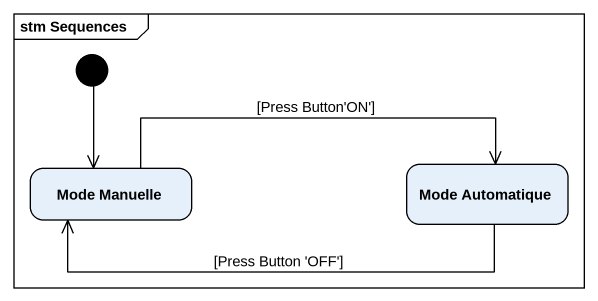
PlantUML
@startuml
mainframe stm Sequences
hide empty description
state "Mode Manuelle" as Mode_Manuelle
state "Mode Automatique" as Mode_Automatique
[*] --> Mode_Manuelle
Mode_Manuelle -right-> Mode_Automatique : [Press Button'ON']
Mode_Automatique -left-> Mode_Manuelle : [Press Button 'OFF']
@enduml
